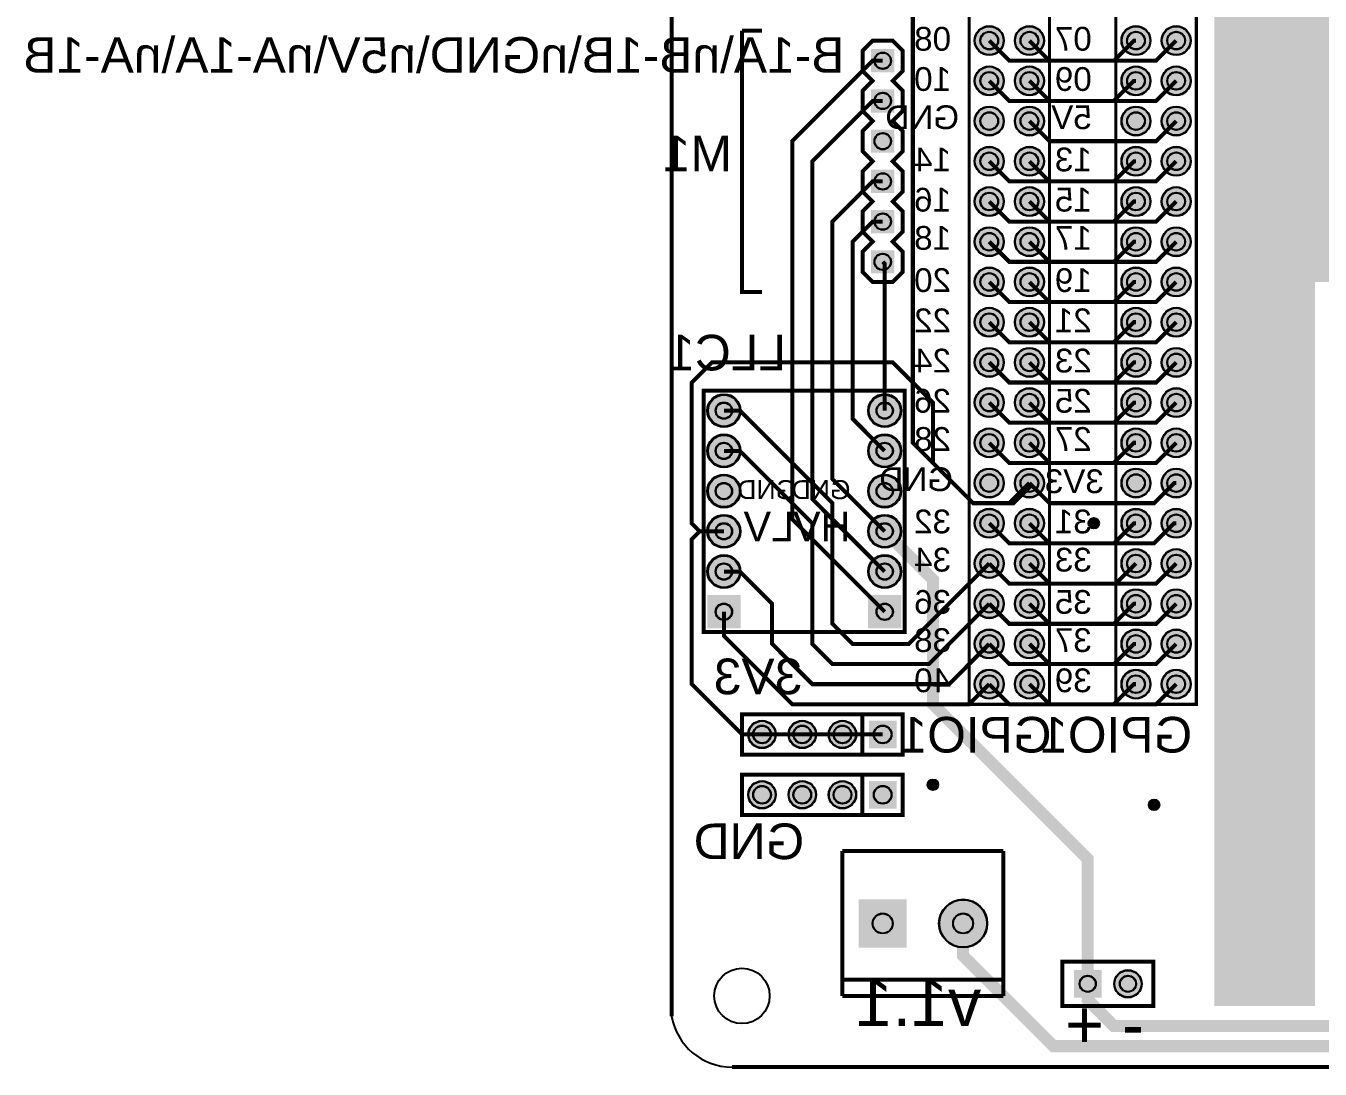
# Model space of a CAD drawing. Header units: millimetres. Extents: x -41 to 105, y 0 to 102.
# Drawn here: x -40.8 to 41, y -0.2 to 65.7 of the extents above; entities that cross this region are included whole.
import ezdxf

# ---------------------------------------------------------------- set-up
doc = ezdxf.new("R2010")
doc.units = ezdxf.units.MM
for name, color, linetype, true_color in [('BoardOutLine', 7, 'Continuous', 0xff00ff), ('BottomLayer', 7, 'Continuous', 0x0000ff), ('BottomSilkLayer', 7, 'Continuous', 0x66cc33), ('BottomSolderMaskLayer', 7, 'Continuous', 0xaa00ff), ('Multi-Layer', 7, 'Continuous', 0xc0c0c0), ('TopLayer', 7, 'Continuous', 0xff0000), ('TopSilkLayer', 7, 'Continuous', 0xffcc00), ('TopSolderMaskLayer', 7, 'Continuous', 0x800080)]:
    doc.layers.add(name, color=color, linetype=linetype, true_color=true_color)
doc.styles.get("Standard").update_dxf_attribs({"font": 'arial.ttf'})

msp = doc.modelspace()

# ---------------------------------------------------------------- hatches: boundary and pattern name
at = {"layer": 'BottomSolderMaskLayer'}
for points in [[(19.141, 64.77, 1), (20.991, 64.77, 1)], [(21.681, 64.77, 1), (23.531, 64.77, 1)], [(28.412, 64.77, 1), (30.262, 64.77, 1)], [(30.952, 64.77, 1), (32.802, 64.77, 1)], [(12.602, 64.233), (12.602, 62.767), (14.068, 62.767), (14.068, 64.233)], [(19.141, 62.23, 1), (20.991, 62.23, 1)], [(21.681, 62.23, 1), (23.531, 62.23, 1)], [(28.412, 62.23, 1), (30.262, 62.23, 1)], [(30.952, 62.23, 1), (32.802, 62.23, 1)], [(12.602, 61.693), (12.602, 60.227), (14.068, 60.227), (14.068, 61.693)], [(19.141, 59.69, 1), (20.991, 59.69, 1)], [(21.681, 59.69, 1), (23.531, 59.69, 1)], [(28.412, 59.69, 1), (30.262, 59.69, 1)], [(30.952, 59.69, 1), (32.802, 59.69, 1)], [(12.602, 59.153), (12.602, 57.687), (14.068, 57.687), (14.068, 59.153)], [(19.141, 57.15, 1), (20.991, 57.15, 1)], [(21.681, 57.15, 1), (23.531, 57.15, 1)], [(28.412, 57.15, 1), (30.262, 57.15, 1)], [(30.952, 57.15, 1), (32.802, 57.15, 1)], [(12.602, 56.613), (12.602, 55.147), (14.068, 55.147), (14.068, 56.613)], [(19.141, 54.61, 1), (20.991, 54.61, 1)], [(21.681, 54.61, 1), (23.531, 54.61, 1)], [(28.412, 54.61, 1), (30.262, 54.61, 1)], [(30.952, 54.61, 1), (32.802, 54.61, 1)], [(12.602, 54.073), (12.602, 52.607), (14.068, 52.607), (14.068, 54.073)], [(19.141, 52.07, 1), (20.991, 52.07, 1)], [(21.681, 52.07, 1), (23.531, 52.07, 1)], [(28.412, 52.07, 1), (30.262, 52.07, 1)], [(30.952, 52.07, 1), (32.802, 52.07, 1)], [(12.602, 51.533), (12.602, 50.067), (14.068, 50.067), (14.068, 51.533)], [(19.141, 49.53, 1), (20.991, 49.53, 1)], [(21.681, 49.53, 1), (23.531, 49.53, 1)], [(28.412, 49.53, 1), (30.262, 49.53, 1)], [(30.952, 49.53, 1), (32.802, 49.53, 1)], [(19.141, 46.99, 1), (20.991, 46.99, 1)], [(21.681, 46.99, 1), (23.531, 46.99, 1)], [(28.412, 46.99, 1), (30.262, 46.99, 1)], [(30.952, 46.99, 1), (32.802, 46.99, 1)], [(19.141, 44.45, 1), (20.991, 44.45, 1)], [(21.681, 44.45, 1), (23.531, 44.45, 1)], [(28.412, 44.45, 1), (30.262, 44.45, 1)], [(30.952, 44.45, 1), (32.802, 44.45, 1)], [(19.141, 41.91, 1), (20.991, 41.91, 1)], [(21.681, 41.91, 1), (23.531, 41.91, 1)], [(28.412, 41.91, 1), (30.262, 41.91, 1)], [(30.952, 41.91, 1), (32.802, 41.91, 1)], [(2.251, 41.402, 1), (4.353, 41.402, 1)], [(12.411, 41.402, 1), (14.513, 41.402, 1)], [(19.141, 39.37, 1), (20.991, 39.37, 1)], [(21.681, 39.37, 1), (23.531, 39.37, 1)], [(28.412, 39.37, 1), (30.262, 39.37, 1)], [(30.952, 39.37, 1), (32.802, 39.37, 1)], [(2.251, 38.862, 1), (4.353, 38.862, 1)], [(12.411, 38.862, 1), (14.513, 38.862, 1)], [(19.141, 36.83, 1), (20.991, 36.83, 1)], [(21.681, 36.83, 1), (23.531, 36.83, 1)], [(28.412, 36.83, 1), (30.262, 36.83, 1)], [(30.952, 36.83, 1), (32.802, 36.83, 1)], [(2.251, 36.322, 1), (4.353, 36.322, 1)], [(12.411, 36.322, 1), (14.513, 36.322, 1)], [(19.141, 34.29, 1), (20.991, 34.29, 1)], [(21.681, 34.29, 1), (23.531, 34.29, 1)], [(28.412, 34.29, 1), (30.262, 34.29, 1)], [(30.952, 34.29, 1), (32.802, 34.29, 1)], [(2.251, 33.782, 1), (4.353, 33.782, 1)], [(12.411, 33.782, 1), (14.513, 33.782, 1)], [(26.335, 34.29, 1), (27.005, 34.29, 1)], [(2.251, 31.242, 1), (4.353, 31.242, 1)], [(12.411, 31.242, 1), (14.513, 31.242, 1)], [(19.141, 31.75, 1), (20.991, 31.75, 1)], [(21.681, 31.75, 1), (23.531, 31.75, 1)], [(28.412, 31.75, 1), (30.262, 31.75, 1)], [(30.952, 31.75, 1), (32.802, 31.75, 1)], [(4.353, 29.753), (2.251, 29.753), (2.251, 27.651), (4.353, 27.651)], [(14.513, 29.753), (12.411, 29.753), (12.411, 27.651), (14.513, 27.651)], [(19.141, 29.21, 1), (20.991, 29.21, 1)], [(21.681, 29.21, 1), (23.531, 29.21, 1)], [(28.412, 29.21, 1), (30.262, 29.21, 1)], [(30.952, 29.21, 1), (32.802, 29.21, 1)], [(19.141, 26.67, 1), (20.991, 26.67, 1)], [(21.681, 26.67, 1), (23.531, 26.67, 1)], [(28.412, 26.67, 1), (30.262, 26.67, 1)], [(30.952, 26.67, 1), (32.802, 26.67, 1)], [(19.141, 24.13, 1), (20.991, 24.13, 1)], [(21.681, 24.13, 1), (23.531, 24.13, 1)], [(28.412, 24.13, 1), (30.262, 24.13, 1)], [(30.952, 24.13, 1), (32.802, 24.13, 1)], [(4.84, 20.955, 1), (6.59, 20.955, 1)], [(7.38, 20.955, 1), (9.13, 20.955, 1)], [(9.92, 20.955, 1), (11.67, 20.955, 1)], [(14.21, 21.83), (12.46, 21.83), (12.46, 20.08), (14.21, 20.08)], [(4.84, 17.145, 1), (6.59, 17.145, 1)], [(7.38, 17.145, 1), (9.13, 17.145, 1)], [(9.92, 17.145, 1), (11.67, 17.145, 1)], [(14.21, 18.02), (12.46, 18.02), (12.46, 16.27), (14.21, 16.27)], [(16.175, 17.78, 1), (16.845, 17.78, 1)], [(30.145, 16.51, 1), (30.815, 16.51, 1)], [(11.81, 10.542), (14.86, 10.542), (14.86, 7.492), (11.81, 7.492)], [(16.89, 9.017, 1), (19.94, 9.017, 1)], [(25.414, 4.332), (27.164, 4.332), (27.164, 6.082), (25.414, 6.082)], [(27.954, 5.207, 1), (29.704, 5.207, 1)]]:
    msp.add_hatch(color=256, dxfattribs=at).paths.add_polyline_path(points)
at = {"layer": 'Multi-Layer'}
for points in [[(40.64, 10.16), (40.64, 3.81), (39.37, 3.81), (38.1, 3.81), (36.83, 3.81), (34.29, 3.81), (34.29, 39.37), (34.29, 76.2), (70.485, 76.2), (70.485, 3.81), (67.31, 3.81), (63.5, 3.81), (63.5, 49.53), (40.64, 49.53), (40.64, 10.16), (40.64, 10.16), (40.64, 3.81)], [(19.166, 64.77, 1), (20.966, 64.77, 1)], [(21.706, 64.77, 1), (23.506, 64.77, 1)], [(28.437, 64.77, 1), (30.237, 64.77, 1)], [(30.977, 64.77, 1), (32.777, 64.77, 1)], [(12.628, 64.208), (12.628, 62.793), (14.042, 62.793), (14.042, 64.208)], [(19.166, 62.23, 1), (20.966, 62.23, 1)], [(21.706, 62.23, 1), (23.506, 62.23, 1)], [(28.437, 62.23, 1), (30.237, 62.23, 1)], [(30.977, 62.23, 1), (32.777, 62.23, 1)], [(12.628, 61.668), (12.628, 60.253), (14.042, 60.253), (14.042, 61.668)], [(19.166, 59.69, 1), (20.966, 59.69, 1)], [(21.706, 59.69, 1), (23.506, 59.69, 1)], [(28.437, 59.69, 1), (30.237, 59.69, 1)], [(30.977, 59.69, 1), (32.777, 59.69, 1)], [(12.628, 59.128), (12.628, 57.713), (14.042, 57.713), (14.042, 59.128)], [(19.166, 57.15, 1), (20.966, 57.15, 1)], [(21.706, 57.15, 1), (23.506, 57.15, 1)], [(28.437, 57.15, 1), (30.237, 57.15, 1)], [(30.977, 57.15, 1), (32.777, 57.15, 1)], [(12.628, 56.588), (12.628, 55.173), (14.042, 55.173), (14.042, 56.588)], [(19.166, 54.61, 1), (20.966, 54.61, 1)], [(21.706, 54.61, 1), (23.506, 54.61, 1)], [(28.437, 54.61, 1), (30.237, 54.61, 1)], [(30.977, 54.61, 1), (32.777, 54.61, 1)], [(12.628, 54.047), (12.628, 52.633), (14.042, 52.633), (14.042, 54.047)], [(19.166, 52.07, 1), (20.966, 52.07, 1)], [(21.706, 52.07, 1), (23.506, 52.07, 1)], [(28.437, 52.07, 1), (30.237, 52.07, 1)], [(30.977, 52.07, 1), (32.777, 52.07, 1)], [(12.628, 51.507), (12.628, 50.093), (14.042, 50.093), (14.042, 51.507)], [(19.166, 49.53, 1), (20.966, 49.53, 1)], [(21.706, 49.53, 1), (23.506, 49.53, 1)], [(28.437, 49.53, 1), (30.237, 49.53, 1)], [(30.977, 49.53, 1), (32.777, 49.53, 1)], [(19.166, 46.99, 1), (20.966, 46.99, 1)], [(21.706, 46.99, 1), (23.506, 46.99, 1)], [(28.437, 46.99, 1), (30.237, 46.99, 1)], [(30.977, 46.99, 1), (32.777, 46.99, 1)], [(19.166, 44.45, 1), (20.966, 44.45, 1)], [(21.706, 44.45, 1), (23.506, 44.45, 1)], [(28.437, 44.45, 1), (30.237, 44.45, 1)], [(30.977, 44.45, 1), (32.777, 44.45, 1)], [(19.166, 41.91, 1), (20.966, 41.91, 1)], [(21.706, 41.91, 1), (23.506, 41.91, 1)], [(28.437, 41.91, 1), (30.237, 41.91, 1)], [(30.977, 41.91, 1), (32.777, 41.91, 1)], [(2.302, 41.402, 1), (4.302, 41.402, 1)], [(12.462, 41.402, 1), (14.462, 41.402, 1)], [(19.166, 39.37, 1), (20.966, 39.37, 1)], [(21.706, 39.37, 1), (23.506, 39.37, 1)], [(28.437, 39.37, 1), (30.237, 39.37, 1)], [(30.977, 39.37, 1), (32.777, 39.37, 1)], [(2.302, 38.862, 1), (4.302, 38.862, 1)], [(12.462, 38.862, 1), (14.462, 38.862, 1)], [(19.166, 36.83, 1), (20.966, 36.83, 1)], [(21.706, 36.83, 1), (23.506, 36.83, 1)], [(28.437, 36.83, 1), (30.237, 36.83, 1)], [(30.977, 36.83, 1), (32.777, 36.83, 1)], [(2.302, 36.322, 1), (4.302, 36.322, 1)], [(12.462, 36.322, 1), (14.462, 36.322, 1)], [(19.166, 34.29, 1), (20.966, 34.29, 1)], [(21.706, 34.29, 1), (23.506, 34.29, 1)], [(28.437, 34.29, 1), (30.237, 34.29, 1)], [(30.977, 34.29, 1), (32.777, 34.29, 1)], [(2.302, 33.782, 1), (4.302, 33.782, 1)], [(12.462, 33.782, 1), (14.462, 33.782, 1)], [(2.302, 31.242, 1), (4.302, 31.242, 1)], [(12.462, 31.242, 1), (14.462, 31.242, 1)], [(19.166, 31.75, 1), (20.966, 31.75, 1)], [(21.706, 31.75, 1), (23.506, 31.75, 1)], [(28.437, 31.75, 1), (30.237, 31.75, 1)], [(30.977, 31.75, 1), (32.777, 31.75, 1)], [(4.302, 29.702), (2.302, 29.702), (2.302, 27.702), (4.302, 27.702)], [(14.462, 29.702), (12.462, 29.702), (12.462, 27.702), (14.462, 27.702)], [(19.166, 29.21, 1), (20.966, 29.21, 1)], [(21.706, 29.21, 1), (23.506, 29.21, 1)], [(28.437, 29.21, 1), (30.237, 29.21, 1)], [(30.977, 29.21, 1), (32.777, 29.21, 1)], [(19.166, 26.67, 1), (20.966, 26.67, 1)], [(21.706, 26.67, 1), (23.506, 26.67, 1)], [(28.437, 26.67, 1), (30.237, 26.67, 1)], [(30.977, 26.67, 1), (32.777, 26.67, 1)], [(19.166, 24.13, 1), (20.966, 24.13, 1)], [(21.706, 24.13, 1), (23.506, 24.13, 1)], [(28.437, 24.13, 1), (30.237, 24.13, 1)], [(30.977, 24.13, 1), (32.777, 24.13, 1)], [(4.865, 20.955, 1), (6.565, 20.955, 1)], [(7.405, 20.955, 1), (9.105, 20.955, 1)], [(9.945, 20.955, 1), (11.645, 20.955, 1)], [(14.185, 21.805), (12.485, 21.805), (12.485, 20.105), (14.185, 20.105)], [(4.865, 17.145, 1), (6.565, 17.145, 1)], [(7.405, 17.145, 1), (9.105, 17.145, 1)], [(9.945, 17.145, 1), (11.645, 17.145, 1)], [(14.185, 17.995), (12.485, 17.995), (12.485, 16.295), (14.185, 16.295)], [(11.835, 10.517), (14.835, 10.517), (14.835, 7.517), (11.835, 7.517)], [(16.915, 9.017, 1), (19.915, 9.017, 1)], [(25.439, 4.357), (27.139, 4.357), (27.139, 6.057), (25.439, 6.057)], [(27.979, 5.207, 1), (29.679, 5.207, 1)]]:
    msp.add_hatch(color=256, dxfattribs=at).paths.add_polyline_path(points)
at = {"layer": 'TopSolderMaskLayer'}
for points in [[(19.141, 64.77, 1), (20.991, 64.77, 1)], [(21.681, 64.77, 1), (23.531, 64.77, 1)], [(28.412, 64.77, 1), (30.262, 64.77, 1)], [(30.952, 64.77, 1), (32.802, 64.77, 1)], [(12.602, 64.233), (12.602, 62.767), (14.068, 62.767), (14.068, 64.233)], [(19.141, 62.23, 1), (20.991, 62.23, 1)], [(21.681, 62.23, 1), (23.531, 62.23, 1)], [(28.412, 62.23, 1), (30.262, 62.23, 1)], [(30.952, 62.23, 1), (32.802, 62.23, 1)], [(12.602, 61.693), (12.602, 60.227), (14.068, 60.227), (14.068, 61.693)], [(19.141, 59.69, 1), (20.991, 59.69, 1)], [(21.681, 59.69, 1), (23.531, 59.69, 1)], [(28.412, 59.69, 1), (30.262, 59.69, 1)], [(30.952, 59.69, 1), (32.802, 59.69, 1)], [(12.602, 59.153), (12.602, 57.687), (14.068, 57.687), (14.068, 59.153)], [(19.141, 57.15, 1), (20.991, 57.15, 1)], [(21.681, 57.15, 1), (23.531, 57.15, 1)], [(28.412, 57.15, 1), (30.262, 57.15, 1)], [(30.952, 57.15, 1), (32.802, 57.15, 1)], [(12.602, 56.613), (12.602, 55.147), (14.068, 55.147), (14.068, 56.613)], [(19.141, 54.61, 1), (20.991, 54.61, 1)], [(21.681, 54.61, 1), (23.531, 54.61, 1)], [(28.412, 54.61, 1), (30.262, 54.61, 1)], [(30.952, 54.61, 1), (32.802, 54.61, 1)], [(12.602, 54.073), (12.602, 52.607), (14.068, 52.607), (14.068, 54.073)], [(19.141, 52.07, 1), (20.991, 52.07, 1)], [(21.681, 52.07, 1), (23.531, 52.07, 1)], [(28.412, 52.07, 1), (30.262, 52.07, 1)], [(30.952, 52.07, 1), (32.802, 52.07, 1)], [(12.602, 51.533), (12.602, 50.067), (14.068, 50.067), (14.068, 51.533)], [(19.141, 49.53, 1), (20.991, 49.53, 1)], [(21.681, 49.53, 1), (23.531, 49.53, 1)], [(28.412, 49.53, 1), (30.262, 49.53, 1)], [(30.952, 49.53, 1), (32.802, 49.53, 1)], [(19.141, 46.99, 1), (20.991, 46.99, 1)], [(21.681, 46.99, 1), (23.531, 46.99, 1)], [(28.412, 46.99, 1), (30.262, 46.99, 1)], [(30.952, 46.99, 1), (32.802, 46.99, 1)], [(19.141, 44.45, 1), (20.991, 44.45, 1)], [(21.681, 44.45, 1), (23.531, 44.45, 1)], [(28.412, 44.45, 1), (30.262, 44.45, 1)], [(30.952, 44.45, 1), (32.802, 44.45, 1)], [(19.141, 41.91, 1), (20.991, 41.91, 1)], [(21.681, 41.91, 1), (23.531, 41.91, 1)], [(28.412, 41.91, 1), (30.262, 41.91, 1)], [(30.952, 41.91, 1), (32.802, 41.91, 1)], [(2.251, 41.402, 1), (4.353, 41.402, 1)], [(12.411, 41.402, 1), (14.513, 41.402, 1)], [(19.141, 39.37, 1), (20.991, 39.37, 1)], [(21.681, 39.37, 1), (23.531, 39.37, 1)], [(28.412, 39.37, 1), (30.262, 39.37, 1)], [(30.952, 39.37, 1), (32.802, 39.37, 1)], [(2.251, 38.862, 1), (4.353, 38.862, 1)], [(12.411, 38.862, 1), (14.513, 38.862, 1)], [(19.141, 36.83, 1), (20.991, 36.83, 1)], [(21.681, 36.83, 1), (23.531, 36.83, 1)], [(28.412, 36.83, 1), (30.262, 36.83, 1)], [(30.952, 36.83, 1), (32.802, 36.83, 1)], [(2.251, 36.322, 1), (4.353, 36.322, 1)], [(12.411, 36.322, 1), (14.513, 36.322, 1)], [(19.141, 34.29, 1), (20.991, 34.29, 1)], [(21.681, 34.29, 1), (23.531, 34.29, 1)], [(28.412, 34.29, 1), (30.262, 34.29, 1)], [(30.952, 34.29, 1), (32.802, 34.29, 1)], [(2.251, 33.782, 1), (4.353, 33.782, 1)], [(12.411, 33.782, 1), (14.513, 33.782, 1)], [(26.335, 34.29, 1), (27.005, 34.29, 1)], [(2.251, 31.242, 1), (4.353, 31.242, 1)], [(12.411, 31.242, 1), (14.513, 31.242, 1)], [(19.141, 31.75, 1), (20.991, 31.75, 1)], [(21.681, 31.75, 1), (23.531, 31.75, 1)], [(28.412, 31.75, 1), (30.262, 31.75, 1)], [(30.952, 31.75, 1), (32.802, 31.75, 1)], [(4.353, 29.753), (2.251, 29.753), (2.251, 27.651), (4.353, 27.651)], [(14.513, 29.753), (12.411, 29.753), (12.411, 27.651), (14.513, 27.651)], [(19.141, 29.21, 1), (20.991, 29.21, 1)], [(21.681, 29.21, 1), (23.531, 29.21, 1)], [(28.412, 29.21, 1), (30.262, 29.21, 1)], [(30.952, 29.21, 1), (32.802, 29.21, 1)], [(19.141, 26.67, 1), (20.991, 26.67, 1)], [(21.681, 26.67, 1), (23.531, 26.67, 1)], [(28.412, 26.67, 1), (30.262, 26.67, 1)], [(30.952, 26.67, 1), (32.802, 26.67, 1)], [(19.141, 24.13, 1), (20.991, 24.13, 1)], [(21.681, 24.13, 1), (23.531, 24.13, 1)], [(28.412, 24.13, 1), (30.262, 24.13, 1)], [(30.952, 24.13, 1), (32.802, 24.13, 1)], [(4.84, 20.955, 1), (6.59, 20.955, 1)], [(7.38, 20.955, 1), (9.13, 20.955, 1)], [(9.92, 20.955, 1), (11.67, 20.955, 1)], [(14.21, 21.83), (12.46, 21.83), (12.46, 20.08), (14.21, 20.08)], [(4.84, 17.145, 1), (6.59, 17.145, 1)], [(7.38, 17.145, 1), (9.13, 17.145, 1)], [(9.92, 17.145, 1), (11.67, 17.145, 1)], [(14.21, 18.02), (12.46, 18.02), (12.46, 16.27), (14.21, 16.27)], [(16.175, 17.78, 1), (16.845, 17.78, 1)], [(30.145, 16.51, 1), (30.815, 16.51, 1)], [(11.81, 10.542), (14.86, 10.542), (14.86, 7.492), (11.81, 7.492)], [(16.89, 9.017, 1), (19.94, 9.017, 1)], [(25.414, 4.332), (27.164, 4.332), (27.164, 6.082), (25.414, 6.082)], [(27.954, 5.207, 1), (29.704, 5.207, 1)]]:
    msp.add_hatch(color=256, dxfattribs=at).paths.add_polyline_path(points)

# ---------------------------------------------------------------- linework, layer by layer
at = {"layer": 'BoardOutLine', "const_width": 0.254}
for points in [[(0, 98.425), (0, 4.445)], [(0.003, 3.155), (0, 4.445)], [(100.913, -0.053), (3.81, -0.053)]]:
    msp.add_lwpolyline(points, dxfattribs=at)
at = {"layer": 'BoardOutLine'}
msp.add_arc((3.81, 3.81), 3.863, 189.78257, 270, dxfattribs=at)
at = {"layer": 'BottomLayer'}
for points, const_width in [([(13.676, 87.142), (15.24, 85.578), (15.24, 39.37), (19.05, 35.56), (21.336, 35.56), (22.606, 36.83)], 0.254), ([(29.337, 64.77), (29.21, 64.77), (27.94, 63.5), (21.336, 63.5), (20.066, 64.77)], 0.254), ([(13.462, 28.702), (7.62, 34.544), (7.62, 58.42), (12.7, 63.5), (13.335, 63.5)], 0.254), ([(29.337, 62.23), (29.21, 62.23), (27.94, 60.96), (21.336, 60.96), (20.066, 62.23)], 0.254), ([(13.462, 31.242), (8.89, 35.814), (8.89, 57.15), (12.7, 60.96), (13.335, 60.96)], 0.254), ([(29.337, 57.15), (29.21, 57.15), (27.94, 55.88), (21.336, 55.88), (20.066, 57.15)], 0.254), ([(13.462, 33.782), (10.16, 37.084), (10.16, 53.34), (12.7, 55.88), (13.335, 55.88)], 0.254), ([(29.337, 54.61), (29.21, 54.61), (27.94, 53.34), (21.336, 53.34), (20.066, 54.61)], 0.254), ([(13.462, 38.862), (11.43, 40.894), (11.43, 52.07), (12.7, 53.34), (13.335, 53.34)], 0.254), ([(29.337, 52.07), (29.21, 52.07), (27.94, 50.8), (21.336, 50.8), (20.066, 52.07)], 0.254), ([(13.335, 50.8), (13.462, 50.673), (13.462, 41.402)], 0.254), ([(29.337, 49.53), (29.21, 49.53), (27.94, 48.26), (21.336, 48.26), (20.066, 49.53)], 0.254), ([(29.337, 46.99), (29.21, 46.99), (27.94, 45.72), (21.336, 45.72), (20.066, 46.99)], 0.254), ([(60.452, 45.72), (60.325, 45.593), (60.325, 15.875), (46.99, 2.54), (27.94, 2.54), (26.289, 4.191), (26.289, 5.207)], 0.762), ([(29.337, 44.45), (29.21, 44.45), (27.94, 43.18), (21.336, 43.18), (20.066, 44.45)], 0.254), ([(29.337, 41.91), (29.21, 41.91), (27.94, 40.64), (21.336, 40.64), (20.066, 41.91)], 0.254), ([(29.337, 39.37), (29.21, 39.37), (27.94, 38.1), (21.336, 38.1), (20.066, 39.37)], 0.254), ([(29.337, 34.29), (29.21, 34.29), (27.94, 33.02), (21.336, 33.02), (20.066, 34.29)], 0.254), ([(13.462, 33.782), (16.51, 30.734), (16.51, 22.86), (26.289, 13.081), (26.289, 5.207)], 0.762), ([(29.337, 31.75), (28.067, 30.48), (21.336, 30.48), (20.066, 31.75)], 0.254), ([(29.337, 29.21), (29.21, 29.21), (27.94, 27.94), (21.336, 27.94), (20.066, 29.21)], 0.254), ([(20.066, 26.67), (21.336, 25.4), (27.94, 25.4), (29.21, 26.67), (29.337, 26.67)], 0.254), ([(29.337, 24.13), (29.21, 24.13), (27.94, 22.86), (21.336, 22.86), (20.066, 24.13)], 0.254), ([(82.804, 7.366), (76.708, 1.27), (24.13, 1.27), (18.415, 6.985), (18.415, 9.017)], 0.762)]:
    msp.add_lwpolyline(points, dxfattribs=dict(at, const_width=const_width))
at = {"layer": 'BottomSilkLayer'}
for points, const_width in [([(18.796, 73.66), (23.876, 73.66), (23.876, 22.86), (18.796, 22.86), (18.796, 73.66)], 0.203), ([(28.067, 73.66), (33.147, 73.66), (33.147, 22.86), (28.067, 22.86), (28.067, 73.66)], 0.203), ([(14.605, 57.785), (14.605, 59.055), (13.97, 59.69), (14.605, 60.325), (14.605, 61.595), (13.97, 62.23), (14.605, 62.865), (14.605, 64.135), (13.97, 64.77), (12.7, 64.77), (12.065, 64.135), (12.065, 62.865), (12.7, 62.23), (12.065, 61.595), (12.065, 60.325), (12.7, 59.69), (12.065, 59.055), (12.065, 57.785), (12.7, 57.15), (12.065, 56.515), (12.065, 55.245), (12.7, 54.61), (12.065, 53.975), (12.065, 52.705), (12.7, 52.07), (12.065, 51.435), (12.065, 50.165), (12.7, 49.53), (13.97, 49.53), (14.605, 50.165), (14.605, 51.435), (13.97, 52.07), (14.605, 52.705), (14.605, 53.975), (13.97, 54.61), (14.605, 55.245), (14.605, 56.515), (13.97, 57.15), (14.605, 57.785)], 0.254), ([(14.732, 42.672), (2.032, 42.672), (2.032, 27.432), (14.732, 27.432), (14.732, 42.672)], 0.254), ([(12.042, 22.225), (4.445, 22.225), (4.445, 19.685), (14.605, 19.685), (14.605, 22.225), (12.042, 22.225)], 0.254), ([(12.042, 18.415), (4.445, 18.415), (4.445, 15.875), (14.605, 15.875), (14.605, 18.415), (12.042, 18.415)], 0.254), ([(24.679, 3.807), (30.439, 3.807), (30.439, 6.597), (24.679, 6.597), (24.679, 3.807)], 0.254)]:
    msp.add_lwpolyline(points, close=True, dxfattribs=dict(at, const_width=const_width))
at = {"layer": 'BottomSilkLayer', "const_width": 0.254}
for points in [[(4.445, 65.405), (5.715, 65.405)], [(4.445, 65.405), (4.445, 48.895), (5.715, 48.895)], [(12.042, 22.225), (12.042, 19.685)], [(12.042, 18.415), (12.042, 15.875)]]:
    msp.add_lwpolyline(points, dxfattribs=at)
at = {"layer": 'BottomSolderMaskLayer'}
for centre, radius in [((20.066, 64.77), 0.925), ((22.606, 64.77), 0.925), ((29.337, 64.77), 0.925), ((31.877, 64.77), 0.925), ((20.066, 64.77), 0.566), ((22.606, 64.77), 0.566), ((29.337, 64.77), 0.566), ((31.877, 64.77), 0.566), ((13.335, 63.5), 0.526), ((20.066, 62.23), 0.925), ((22.606, 62.23), 0.925), ((29.337, 62.23), 0.925), ((31.877, 62.23), 0.925), ((20.066, 62.23), 0.566), ((22.606, 62.23), 0.566), ((29.337, 62.23), 0.566), ((31.877, 62.23), 0.566), ((13.335, 60.96), 0.526), ((20.066, 59.69), 0.925), ((22.606, 59.69), 0.925), ((29.337, 59.69), 0.925), ((31.877, 59.69), 0.925), ((20.066, 59.69), 0.566), ((22.606, 59.69), 0.566), ((29.337, 59.69), 0.566), ((31.877, 59.69), 0.566), ((13.335, 58.42), 0.526), ((20.066, 57.15), 0.925), ((22.606, 57.15), 0.925), ((29.337, 57.15), 0.925), ((31.877, 57.15), 0.925), ((20.066, 57.15), 0.566), ((22.606, 57.15), 0.566), ((29.337, 57.15), 0.566), ((31.877, 57.15), 0.566), ((13.335, 55.88), 0.526), ((20.066, 54.61), 0.925), ((20.066, 54.61), 0.566), ((22.606, 54.61), 0.925), ((22.606, 54.61), 0.566), ((29.337, 54.61), 0.925), ((29.337, 54.61), 0.566), ((31.877, 54.61), 0.925), ((31.877, 54.61), 0.566), ((13.335, 53.34), 0.526), ((20.066, 52.07), 0.925), ((20.066, 52.07), 0.566), ((22.606, 52.07), 0.925), ((22.606, 52.07), 0.566), ((29.337, 52.07), 0.925), ((29.337, 52.07), 0.566), ((31.877, 52.07), 0.925), ((31.877, 52.07), 0.566), ((13.335, 50.8), 0.526), ((20.066, 49.53), 0.925), ((20.066, 49.53), 0.566), ((22.606, 49.53), 0.925), ((22.606, 49.53), 0.566), ((29.337, 49.53), 0.925), ((29.337, 49.53), 0.566), ((31.877, 49.53), 0.925), ((31.877, 49.53), 0.566), ((20.066, 46.99), 0.925), ((20.066, 46.99), 0.566), ((22.606, 46.99), 0.925), ((22.606, 46.99), 0.566), ((29.337, 46.99), 0.925), ((29.337, 46.99), 0.566), ((31.877, 46.99), 0.925), ((31.877, 46.99), 0.566), ((20.066, 44.45), 0.925), ((20.066, 44.45), 0.566), ((22.606, 44.45), 0.925), ((22.606, 44.45), 0.566), ((29.337, 44.45), 0.925), ((29.337, 44.45), 0.566), ((31.877, 44.45), 0.925), ((31.877, 44.45), 0.566), ((20.066, 41.91), 0.925), ((22.606, 41.91), 0.925), ((29.337, 41.91), 0.925), ((31.877, 41.91), 0.925), ((3.302, 41.402), 1.051), ((3.302, 41.402), 0.525), ((13.462, 41.402), 1.051), ((13.462, 41.402), 0.525), ((20.066, 41.91), 0.566), ((22.606, 41.91), 0.566), ((29.337, 41.91), 0.566), ((31.877, 41.91), 0.566), ((20.066, 39.37), 0.925), ((22.606, 39.37), 0.925), ((29.337, 39.37), 0.925), ((31.877, 39.37), 0.925), ((3.302, 38.862), 1.051), ((3.302, 38.862), 0.525), ((13.462, 38.862), 1.051), ((13.462, 38.862), 0.525), ((20.066, 39.37), 0.566), ((22.606, 39.37), 0.566), ((29.337, 39.37), 0.566), ((31.877, 39.37), 0.566), ((20.066, 36.83), 0.925), ((22.606, 36.83), 0.925), ((29.337, 36.83), 0.925), ((31.877, 36.83), 0.925), ((3.302, 36.322), 1.051), ((3.302, 36.322), 0.525), ((13.462, 36.322), 1.051), ((13.462, 36.322), 0.525), ((20.066, 36.83), 0.566), ((22.606, 36.83), 0.566), ((29.337, 36.83), 0.566), ((31.877, 36.83), 0.566), ((20.066, 34.29), 0.925), ((22.606, 34.29), 0.925), ((29.337, 34.29), 0.925), ((31.877, 34.29), 0.925), ((3.302, 33.782), 1.051), ((13.462, 33.782), 1.051), ((20.066, 34.29), 0.566), ((22.606, 34.29), 0.566), ((26.67, 34.29), 0.335), ((26.67, 34.29), 0.168), ((29.337, 34.29), 0.566), ((31.877, 34.29), 0.566), ((3.302, 33.782), 0.525), ((13.462, 33.782), 0.525), ((3.302, 31.242), 1.051), ((13.462, 31.242), 1.051), ((20.066, 31.75), 0.925), ((20.066, 31.75), 0.566), ((22.606, 31.75), 0.925), ((22.606, 31.75), 0.566), ((29.337, 31.75), 0.925), ((29.337, 31.75), 0.566), ((31.877, 31.75), 0.925), ((31.877, 31.75), 0.566), ((3.302, 31.242), 0.525), ((13.462, 31.242), 0.525), ((20.066, 29.21), 0.925), ((20.066, 29.21), 0.566), ((22.606, 29.21), 0.925), ((22.606, 29.21), 0.566), ((29.337, 29.21), 0.925), ((29.337, 29.21), 0.566), ((31.877, 29.21), 0.925), ((31.877, 29.21), 0.566), ((3.302, 28.702), 0.525), ((13.462, 28.702), 0.525), ((20.066, 26.67), 0.925), ((20.066, 26.67), 0.566), ((22.606, 26.67), 0.925), ((22.606, 26.67), 0.566), ((29.337, 26.67), 0.925), ((29.337, 26.67), 0.566), ((31.877, 26.67), 0.925), ((31.877, 26.67), 0.566), ((20.066, 24.13), 0.925), ((20.066, 24.13), 0.566), ((22.606, 24.13), 0.925), ((22.606, 24.13), 0.566), ((29.337, 24.13), 0.925), ((29.337, 24.13), 0.566), ((31.877, 24.13), 0.925), ((31.877, 24.13), 0.566), ((5.715, 20.955), 0.875), ((5.715, 20.955), 0.566), ((8.255, 20.955), 0.875), ((8.255, 20.955), 0.566), ((10.795, 20.955), 0.875), ((10.795, 20.955), 0.566), ((13.335, 20.955), 0.566), ((5.715, 17.145), 0.875), ((8.255, 17.145), 0.875), ((10.795, 17.145), 0.875), ((16.51, 17.78), 0.335), ((5.715, 17.145), 0.566), ((8.255, 17.145), 0.566), ((10.795, 17.145), 0.566), ((13.335, 17.145), 0.566), ((16.51, 17.78), 0.168), ((30.48, 16.51), 0.335), ((30.48, 16.51), 0.168), ((18.415, 9.017), 1.525), ((13.335, 9.017), 0.635), ((18.415, 9.017), 0.635), ((28.829, 5.207), 0.875), ((26.289, 5.207), 0.515), ((28.829, 5.207), 0.515)]:
    msp.add_circle(centre, radius, dxfattribs=at)
at = {"layer": 'Multi-Layer'}
for centre, radius in [((20.066, 64.77), 0.9), ((22.606, 64.77), 0.9), ((29.337, 64.77), 0.9), ((31.877, 64.77), 0.9), ((20.066, 64.77), 0.55), ((22.606, 64.77), 0.55), ((29.337, 64.77), 0.55), ((31.877, 64.77), 0.55), ((13.335, 63.5), 0.508), ((20.066, 62.23), 0.9), ((22.606, 62.23), 0.9), ((29.337, 62.23), 0.9), ((31.877, 62.23), 0.9), ((20.066, 62.23), 0.55), ((22.606, 62.23), 0.55), ((29.337, 62.23), 0.55), ((31.877, 62.23), 0.55), ((13.335, 60.96), 0.508), ((20.066, 59.69), 0.9), ((22.606, 59.69), 0.9), ((29.337, 59.69), 0.9), ((31.877, 59.69), 0.9), ((20.066, 59.69), 0.55), ((22.606, 59.69), 0.55), ((29.337, 59.69), 0.55), ((31.877, 59.69), 0.55), ((13.335, 58.42), 0.508), ((20.066, 57.15), 0.9), ((20.066, 57.15), 0.55), ((22.606, 57.15), 0.9), ((22.606, 57.15), 0.55), ((29.337, 57.15), 0.9), ((29.337, 57.15), 0.55), ((31.877, 57.15), 0.9), ((31.877, 57.15), 0.55), ((13.335, 55.88), 0.508), ((20.066, 54.61), 0.9), ((20.066, 54.61), 0.55), ((22.606, 54.61), 0.9), ((22.606, 54.61), 0.55), ((29.337, 54.61), 0.9), ((29.337, 54.61), 0.55), ((31.877, 54.61), 0.9), ((31.877, 54.61), 0.55), ((13.335, 53.34), 0.508), ((20.066, 52.07), 0.9), ((20.066, 52.07), 0.55), ((22.606, 52.07), 0.9), ((22.606, 52.07), 0.55), ((29.337, 52.07), 0.9), ((29.337, 52.07), 0.55), ((31.877, 52.07), 0.9), ((31.877, 52.07), 0.55), ((13.335, 50.8), 0.508), ((20.066, 49.53), 0.9), ((20.066, 49.53), 0.55), ((22.606, 49.53), 0.9), ((22.606, 49.53), 0.55), ((29.337, 49.53), 0.9), ((29.337, 49.53), 0.55), ((31.877, 49.53), 0.9), ((31.877, 49.53), 0.55), ((20.066, 46.99), 0.9), ((20.066, 46.99), 0.55), ((22.606, 46.99), 0.9), ((22.606, 46.99), 0.55), ((29.337, 46.99), 0.9), ((29.337, 46.99), 0.55), ((31.877, 46.99), 0.9), ((31.877, 46.99), 0.55), ((20.066, 44.45), 0.9), ((20.066, 44.45), 0.55), ((22.606, 44.45), 0.9), ((22.606, 44.45), 0.55), ((29.337, 44.45), 0.9), ((29.337, 44.45), 0.55), ((31.877, 44.45), 0.9), ((31.877, 44.45), 0.55), ((20.066, 41.91), 0.9), ((22.606, 41.91), 0.9), ((29.337, 41.91), 0.9), ((31.877, 41.91), 0.9), ((3.302, 41.402), 1), ((3.302, 41.402), 0.5), ((13.462, 41.402), 1), ((13.462, 41.402), 0.5), ((20.066, 41.91), 0.55), ((22.606, 41.91), 0.55), ((29.337, 41.91), 0.55), ((31.877, 41.91), 0.55), ((20.066, 39.37), 0.9), ((22.606, 39.37), 0.9), ((29.337, 39.37), 0.9), ((31.877, 39.37), 0.9), ((3.302, 38.862), 1), ((3.302, 38.862), 0.5), ((13.462, 38.862), 1), ((13.462, 38.862), 0.5), ((20.066, 39.37), 0.55), ((22.606, 39.37), 0.55), ((29.337, 39.37), 0.55), ((31.877, 39.37), 0.55), ((20.066, 36.83), 0.9), ((22.606, 36.83), 0.9), ((29.337, 36.83), 0.9), ((31.877, 36.83), 0.9), ((3.302, 36.322), 1), ((3.302, 36.322), 0.5), ((13.462, 36.322), 1), ((13.462, 36.322), 0.5), ((20.066, 36.83), 0.55), ((22.606, 36.83), 0.55), ((29.337, 36.83), 0.55), ((31.877, 36.83), 0.55), ((20.066, 34.29), 0.9), ((22.606, 34.29), 0.9), ((29.337, 34.29), 0.9), ((31.877, 34.29), 0.9), ((3.302, 33.782), 1), ((13.462, 33.782), 1), ((20.066, 34.29), 0.55), ((22.606, 34.29), 0.55), ((26.67, 34.29), 0.31), ((26.67, 34.29), 0.155), ((29.337, 34.29), 0.55), ((31.877, 34.29), 0.55), ((3.302, 33.782), 0.5), ((13.462, 33.782), 0.5), ((3.302, 31.242), 1), ((13.462, 31.242), 1), ((20.066, 31.75), 0.9), ((20.066, 31.75), 0.55), ((22.606, 31.75), 0.9), ((22.606, 31.75), 0.55), ((29.337, 31.75), 0.9), ((29.337, 31.75), 0.55), ((31.877, 31.75), 0.9), ((31.877, 31.75), 0.55), ((3.302, 31.242), 0.5), ((13.462, 31.242), 0.5), ((20.066, 29.21), 0.9), ((20.066, 29.21), 0.55), ((22.606, 29.21), 0.9), ((22.606, 29.21), 0.55), ((29.337, 29.21), 0.9), ((29.337, 29.21), 0.55), ((31.877, 29.21), 0.9), ((31.877, 29.21), 0.55), ((3.302, 28.702), 0.5), ((13.462, 28.702), 0.5), ((20.066, 26.67), 0.9), ((20.066, 26.67), 0.55), ((22.606, 26.67), 0.9), ((22.606, 26.67), 0.55), ((29.337, 26.67), 0.9), ((29.337, 26.67), 0.55), ((31.877, 26.67), 0.9), ((31.877, 26.67), 0.55), ((20.066, 24.13), 0.9), ((20.066, 24.13), 0.55), ((22.606, 24.13), 0.9), ((22.606, 24.13), 0.55), ((29.337, 24.13), 0.9), ((29.337, 24.13), 0.55), ((31.877, 24.13), 0.9), ((31.877, 24.13), 0.55), ((5.715, 20.955), 0.85), ((5.715, 20.955), 0.55), ((8.255, 20.955), 0.85), ((8.255, 20.955), 0.55), ((10.795, 20.955), 0.85), ((10.795, 20.955), 0.55), ((13.335, 20.955), 0.55), ((5.715, 17.145), 0.85), ((8.255, 17.145), 0.85), ((10.795, 17.145), 0.85), ((16.51, 17.78), 0.31), ((5.715, 17.145), 0.55), ((8.255, 17.145), 0.55), ((10.795, 17.145), 0.55), ((13.335, 17.145), 0.55), ((16.51, 17.78), 0.155), ((30.48, 16.51), 0.31), ((30.48, 16.51), 0.155), ((18.415, 9.017), 1.5), ((13.335, 9.017), 0.625), ((18.415, 9.017), 0.625), ((4.445, 4.445), 1.75), ((28.829, 5.207), 0.85), ((26.289, 5.207), 0.5), ((28.829, 5.207), 0.5)]:
    msp.add_circle(centre, radius, dxfattribs=at)
at = {"layer": 'TopLayer', "const_width": 0.254}
for points in [[(31.877, 64.77), (30.607, 63.5), (23.876, 63.5), (22.606, 64.77)], [(31.877, 62.23), (30.607, 60.96), (23.876, 60.96), (22.606, 62.23)], [(31.877, 59.69), (30.607, 58.42), (23.876, 58.42), (22.606, 59.69)], [(31.877, 57.15), (30.607, 55.88), (23.876, 55.88), (22.606, 57.15)], [(31.877, 54.61), (30.607, 53.34), (23.876, 53.34), (22.606, 54.61)], [(31.877, 52.07), (30.607, 50.8), (23.876, 50.8), (22.606, 52.07)], [(31.877, 49.53), (30.607, 48.26), (23.876, 48.26), (22.606, 49.53)], [(31.877, 46.99), (30.607, 45.72), (23.876, 45.72), (22.606, 46.99)], [(22.606, 36.83), (22.606, 36.576), (21.59, 35.56), (19.05, 35.56), (16.51, 38.1), (16.51, 41.91), (13.97, 44.45), (2.54, 44.45), (1.27, 43.18), (1.27, 34.29), (1.778, 33.782), (3.302, 33.782)], [(31.877, 44.45), (30.607, 43.18), (23.876, 43.18), (22.606, 44.45)], [(31.877, 41.91), (30.607, 40.64), (23.876, 40.64), (22.606, 41.91)], [(20.066, 31.75), (14.986, 26.67), (11.43, 26.67), (10.16, 27.94), (10.16, 35.56), (4.318, 41.402), (3.302, 41.402)], [(31.877, 39.37), (30.607, 38.1), (23.876, 38.1), (22.606, 39.37)], [(20.066, 29.21), (16.256, 25.4), (10.16, 25.4), (8.89, 26.67), (8.89, 34.29), (4.318, 38.862), (3.302, 38.862)], [(31.877, 36.83), (31.75, 36.83), (30.48, 35.56), (23.876, 35.56), (22.606, 36.83)], [(31.877, 34.29), (31.75, 34.29), (30.48, 33.02), (23.876, 33.02), (22.606, 34.29)], [(1.778, 33.782), (1.27, 33.274), (1.27, 24.13), (4.445, 20.955), (5.715, 20.955)], [(20.066, 26.67), (17.526, 24.13), (8.89, 24.13), (6.35, 26.67), (6.35, 29.21), (4.318, 31.242), (3.302, 31.242)], [(31.877, 31.75), (30.607, 30.48), (23.876, 30.48), (22.606, 31.75)], [(20.066, 24.13), (18.796, 22.86), (7.62, 22.86), (3.302, 27.178), (3.302, 28.702)], [(31.877, 29.21), (30.607, 27.94), (23.876, 27.94), (22.606, 29.21)], [(31.877, 26.67), (30.607, 25.4), (23.876, 25.4), (22.606, 26.67)], [(31.877, 24.13), (30.607, 22.86), (23.876, 22.86), (22.606, 24.13)], [(5.715, 20.955), (8.255, 20.955)], [(8.255, 20.955), (10.795, 20.955)], [(10.795, 20.955), (13.335, 20.955)]]:
    msp.add_lwpolyline(points, dxfattribs=at)
at = {"layer": 'TopSilkLayer', "const_width": 0.254}
for points in [[(20.955, 13.589), (10.795, 13.589)], [(10.795, 13.589), (10.795, 12.827)], [(20.955, 12.827), (20.955, 13.589)], [(10.795, 12.827), (10.795, 5.207)], [(20.955, 5.207), (20.955, 12.827)], [(10.795, 4.445), (10.795, 5.461)], [(10.795, 5.461), (20.955, 5.461)], [(20.955, 5.461), (20.955, 4.445)], [(20.955, 4.445), (10.795, 4.445)]]:
    msp.add_lwpolyline(points, dxfattribs=at)
at = {"layer": 'TopSolderMaskLayer'}
for centre, radius in [((20.066, 64.77), 0.925), ((22.606, 64.77), 0.925), ((29.337, 64.77), 0.925), ((31.877, 64.77), 0.925), ((20.066, 64.77), 0.566), ((22.606, 64.77), 0.566), ((29.337, 64.77), 0.566), ((31.877, 64.77), 0.566), ((13.335, 63.5), 0.526), ((20.066, 62.23), 0.925), ((22.606, 62.23), 0.925), ((29.337, 62.23), 0.925), ((31.877, 62.23), 0.925), ((20.066, 62.23), 0.566), ((22.606, 62.23), 0.566), ((29.337, 62.23), 0.566), ((31.877, 62.23), 0.566), ((13.335, 60.96), 0.526), ((20.066, 59.69), 0.925), ((22.606, 59.69), 0.925), ((29.337, 59.69), 0.925), ((31.877, 59.69), 0.925), ((20.066, 59.69), 0.566), ((22.606, 59.69), 0.566), ((29.337, 59.69), 0.566), ((31.877, 59.69), 0.566), ((13.335, 58.42), 0.526), ((20.066, 57.15), 0.925), ((22.606, 57.15), 0.925), ((29.337, 57.15), 0.925), ((31.877, 57.15), 0.925), ((20.066, 57.15), 0.566), ((22.606, 57.15), 0.566), ((29.337, 57.15), 0.566), ((31.877, 57.15), 0.566), ((13.335, 55.88), 0.526), ((20.066, 54.61), 0.925), ((20.066, 54.61), 0.566), ((22.606, 54.61), 0.925), ((22.606, 54.61), 0.566), ((29.337, 54.61), 0.925), ((29.337, 54.61), 0.566), ((31.877, 54.61), 0.925), ((31.877, 54.61), 0.566), ((13.335, 53.34), 0.526), ((20.066, 52.07), 0.925), ((20.066, 52.07), 0.566), ((22.606, 52.07), 0.925), ((22.606, 52.07), 0.566), ((29.337, 52.07), 0.925), ((29.337, 52.07), 0.566), ((31.877, 52.07), 0.925), ((31.877, 52.07), 0.566), ((13.335, 50.8), 0.526), ((20.066, 49.53), 0.925), ((20.066, 49.53), 0.566), ((22.606, 49.53), 0.925), ((22.606, 49.53), 0.566), ((29.337, 49.53), 0.925), ((29.337, 49.53), 0.566), ((31.877, 49.53), 0.925), ((31.877, 49.53), 0.566), ((20.066, 46.99), 0.925), ((20.066, 46.99), 0.566), ((22.606, 46.99), 0.925), ((22.606, 46.99), 0.566), ((29.337, 46.99), 0.925), ((29.337, 46.99), 0.566), ((31.877, 46.99), 0.925), ((31.877, 46.99), 0.566), ((20.066, 44.45), 0.925), ((20.066, 44.45), 0.566), ((22.606, 44.45), 0.925), ((22.606, 44.45), 0.566), ((29.337, 44.45), 0.925), ((29.337, 44.45), 0.566), ((31.877, 44.45), 0.925), ((31.877, 44.45), 0.566), ((20.066, 41.91), 0.925), ((22.606, 41.91), 0.925), ((29.337, 41.91), 0.925), ((31.877, 41.91), 0.925), ((3.302, 41.402), 1.051), ((3.302, 41.402), 0.525), ((13.462, 41.402), 1.051), ((13.462, 41.402), 0.525), ((20.066, 41.91), 0.566), ((22.606, 41.91), 0.566), ((29.337, 41.91), 0.566), ((31.877, 41.91), 0.566), ((20.066, 39.37), 0.925), ((22.606, 39.37), 0.925), ((29.337, 39.37), 0.925), ((31.877, 39.37), 0.925), ((3.302, 38.862), 1.051), ((3.302, 38.862), 0.525), ((13.462, 38.862), 1.051), ((13.462, 38.862), 0.525), ((20.066, 39.37), 0.566), ((22.606, 39.37), 0.566), ((29.337, 39.37), 0.566), ((31.877, 39.37), 0.566), ((20.066, 36.83), 0.925), ((22.606, 36.83), 0.925), ((29.337, 36.83), 0.925), ((31.877, 36.83), 0.925), ((3.302, 36.322), 1.051), ((3.302, 36.322), 0.525), ((13.462, 36.322), 1.051), ((13.462, 36.322), 0.525), ((20.066, 36.83), 0.566), ((22.606, 36.83), 0.566), ((29.337, 36.83), 0.566), ((31.877, 36.83), 0.566), ((20.066, 34.29), 0.925), ((22.606, 34.29), 0.925), ((29.337, 34.29), 0.925), ((31.877, 34.29), 0.925), ((3.302, 33.782), 1.051), ((13.462, 33.782), 1.051), ((20.066, 34.29), 0.566), ((22.606, 34.29), 0.566), ((26.67, 34.29), 0.335), ((26.67, 34.29), 0.168), ((29.337, 34.29), 0.566), ((31.877, 34.29), 0.566), ((3.302, 33.782), 0.525), ((13.462, 33.782), 0.525), ((3.302, 31.242), 1.051), ((13.462, 31.242), 1.051), ((20.066, 31.75), 0.925), ((20.066, 31.75), 0.566), ((22.606, 31.75), 0.925), ((22.606, 31.75), 0.566), ((29.337, 31.75), 0.925), ((29.337, 31.75), 0.566), ((31.877, 31.75), 0.925), ((31.877, 31.75), 0.566), ((3.302, 31.242), 0.525), ((13.462, 31.242), 0.525), ((20.066, 29.21), 0.925), ((20.066, 29.21), 0.566), ((22.606, 29.21), 0.925), ((22.606, 29.21), 0.566), ((29.337, 29.21), 0.925), ((29.337, 29.21), 0.566), ((31.877, 29.21), 0.925), ((31.877, 29.21), 0.566), ((3.302, 28.702), 0.525), ((13.462, 28.702), 0.525), ((20.066, 26.67), 0.925), ((20.066, 26.67), 0.566), ((22.606, 26.67), 0.925), ((22.606, 26.67), 0.566), ((29.337, 26.67), 0.925), ((29.337, 26.67), 0.566), ((31.877, 26.67), 0.925), ((31.877, 26.67), 0.566), ((20.066, 24.13), 0.925), ((20.066, 24.13), 0.566), ((22.606, 24.13), 0.925), ((22.606, 24.13), 0.566), ((29.337, 24.13), 0.925), ((29.337, 24.13), 0.566), ((31.877, 24.13), 0.925), ((31.877, 24.13), 0.566), ((5.715, 20.955), 0.875), ((5.715, 20.955), 0.566), ((8.255, 20.955), 0.875), ((8.255, 20.955), 0.566), ((10.795, 20.955), 0.875), ((10.795, 20.955), 0.566), ((13.335, 20.955), 0.566), ((5.715, 17.145), 0.875), ((8.255, 17.145), 0.875), ((10.795, 17.145), 0.875), ((16.51, 17.78), 0.335), ((5.715, 17.145), 0.566), ((8.255, 17.145), 0.566), ((10.795, 17.145), 0.566), ((13.335, 17.145), 0.566), ((16.51, 17.78), 0.168), ((30.48, 16.51), 0.335), ((30.48, 16.51), 0.168), ((18.415, 9.017), 1.525), ((13.335, 9.017), 0.635), ((18.415, 9.017), 0.635), ((28.829, 5.207), 0.875), ((26.289, 5.207), 0.515), ((28.829, 5.207), 0.515)]:
    msp.add_circle(centre, radius, dxfattribs=at)

# ---------------------------------------------------------------- texts
at = {"layer": 'BottomSilkLayer', "text_generation_flag": 2}
for s, height, p in [('08', 1.5, (17.653, 64.135)), ('07', 1.5, (26.543, 64.135)), ('B-1A\\nB-1B\\nGND\\n5V\\nA-1A\\nA-1B', 2.25001, (10.922, 62.738)), ('10', 1.5, (17.653, 61.595)), ('09', 1.5, (26.543, 61.595)), ('GND', 1.5, (18.161, 59.182)), ('5V', 1.5, (26.543, 59.182)), ('M1', 2.25, (3.81, 56.515)), ('14', 1.5, (17.653, 56.515)), ('13', 1.5, (26.543, 56.515)), ('16', 1.5, (17.653, 53.975)), ('15', 1.5, (26.543, 53.975)), ('18', 1.5, (17.653, 51.562)), ('17', 1.5, (26.543, 51.562)), ('20', 1.5, (17.653, 48.895)), ('19', 1.5, (26.543, 48.895)), ('22', 1.5, (17.653, 46.355)), ('21', 1.5, (26.543, 46.355)), ('LLC1', 2.25, (7.239, 43.942)), ('24', 1.5, (17.653, 43.815)), ('23', 1.5, (26.543, 43.815)), ('26', 1.5, (17.653, 41.275)), ('25', 1.5, (26.543, 41.275)), ('28', 1.5, (17.653, 38.862)), ('27', 1.5, (26.543, 38.862)), ('GND', 1.5, (17.78, 36.322)), ('3V3', 1.5, (27.305, 36.195)), ('GND', 1.2, (7.874, 35.814)), ('GND', 1.2, (11.303, 35.814)), ('32', 1.5, (17.653, 33.655)), ('31', 1.5, (26.543, 33.655)), ('LV', 1.875, (7.747, 33.147)), ('HV', 1.875, (11.303, 33.147)), ('34', 1.5, (17.653, 31.242)), ('33', 1.5, (26.543, 31.242)), ('36', 1.5, (17.653, 28.575)), ('35', 1.5, (26.543, 28.575)), ('38', 1.5, (17.653, 26.162)), ('37', 1.5, (26.543, 26.162)), ('3V3', 2.25, (8.255, 23.495)), ('40', 1.5, (17.653, 23.622)), ('39', 1.5, (26.543, 23.622)), ('GPIO1', 2.25, (24.003, 19.812)), ('GPIO1', 2.25, (32.893, 19.812)), ('GND', 2.25, (8.382, 13.081)), ('v1.1', 3, (19.558, 2.54)), ('+', 3, (27.305, 1.143)), ('-', 3, (29.845, 1.143))]:
    msp.add_text(s, height=height, dxfattribs=at).set_placement(p)

doc.saveas('drawing.dxf')
